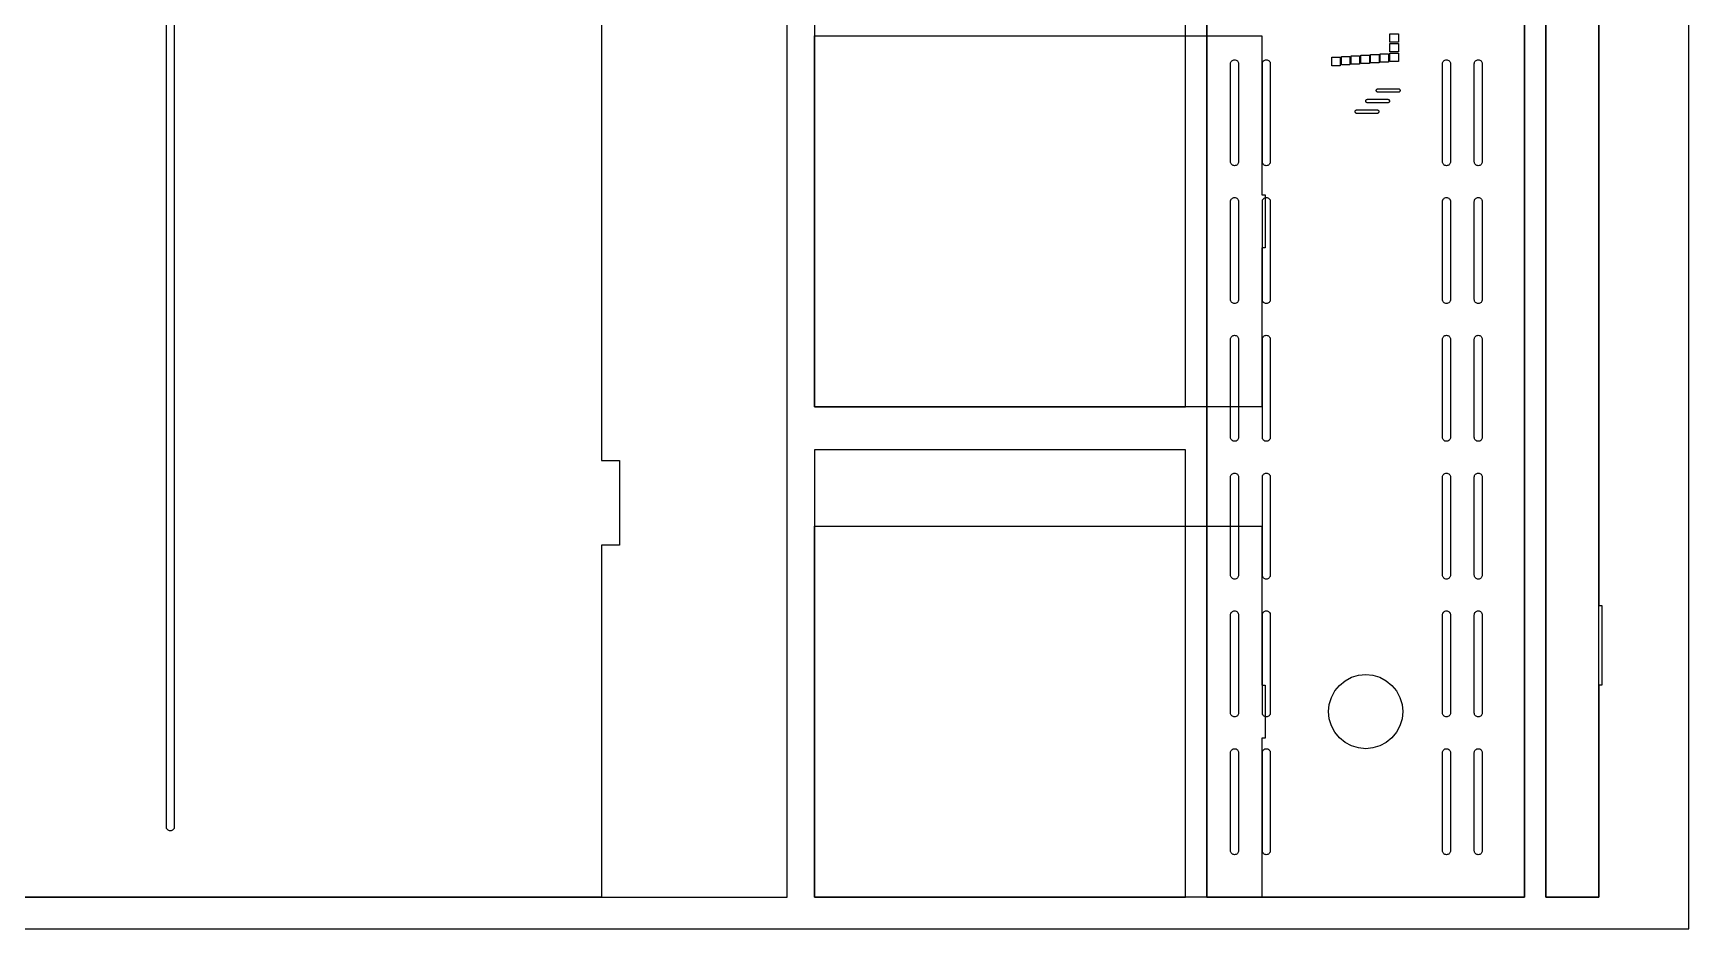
# Model space of a CAD drawing. Header units: millimetres. Extents: x 0 to 1250, y -63 to 3200.
# Drawn here: x 625 to 1250, y 0 to 338 of the extents above; entities that cross this region are included whole.
import ezdxf

# ---------------------------------------------------------------- set-up
doc = ezdxf.new("R2010")
doc.units = ezdxf.units.MM
for name, color, linetype in [('CUT', 7, 'Continuous'), ('NEST', 4, 'Continuous'), ('SHEET', 8, 'Continuous')]:
    doc.layers.add(name, color=color, linetype=linetype)

msp = doc.modelspace()

# ---------------------------------------------------------------- linework, layer by layer
at = {"layer": 'CUT'}
for points in [[(12, 909.6), (839.6, 909.6), (839.6, 776.8), (846.4, 776.8), (846.4, 744.8), (839.6, 744.8), (839.6, 476.8), (846.4, 476.8), (846.4, 444.8), (839.6, 444.8), (839.6, 176.8), (846.4, 176.8), (846.4, 144.8), (839.6, 144.8), (839.6, 12), (12, 12)], [(678.3, 883.1), (678.3, 38.5), (678.27, 38.21), (678.19, 37.93), (678.05, 37.67), (677.86, 37.44), (677.63, 37.25), (677.37, 37.11), (677.09, 37.03), (676.8, 37), (676.8, 37), (676.51, 37.03), (676.23, 37.11), (675.97, 37.25), (675.74, 37.44), (675.55, 37.67), (675.41, 37.93), (675.33, 38.21), (675.3, 38.5), (675.3, 883.1)]]:
    msp.add_lwpolyline(points, dxfattribs=at)
for points in [[(1068, 909.6), (1188, 909.6), (1188, 12), (1068, 12)], [(1196, 612), (1216, 612), (1216, 562), (1217.2, 562), (1217.2, 532), (1216, 532), (1216, 122), (1217.2, 122), (1217.2, 92), (1216, 92), (1216, 12), (1196, 12)], [(1137.12, 334.61), (1137.12, 337.81), (1140.33, 337.81), (1140.33, 334.61)], [(920, 337), (1088.8, 337), (1088.8, 277), (1090, 277), (1090, 257), (1088.8, 257), (1088.8, 197), (920, 197)], [(1137.12, 330.96), (1137.12, 334.16), (1140.33, 334.16), (1140.33, 330.96)], [(1077, 326.5), (1077.03, 326.79), (1077.11, 327.07), (1077.25, 327.33), (1077.44, 327.56), (1077.67, 327.75), (1077.93, 327.89), (1078.21, 327.97), (1078.5, 328), (1078.5, 328), (1078.79, 327.97), (1079.07, 327.89), (1079.33, 327.75), (1079.56, 327.56), (1079.75, 327.33), (1079.89, 327.07), (1079.97, 326.79), (1080, 326.5), (1080, 289.5), (1079.97, 289.21), (1079.89, 288.93), (1079.75, 288.67), (1079.56, 288.44), (1079.33, 288.25), (1079.07, 288.11), (1078.79, 288.03), (1078.5, 288), (1078.5, 288), (1078.21, 288.03), (1077.93, 288.11), (1077.67, 288.25), (1077.44, 288.44), (1077.25, 288.67), (1077.11, 288.93), (1077.03, 289.21), (1077, 289.5)], [(1089, 326.5), (1089.03, 326.79), (1089.11, 327.07), (1089.25, 327.33), (1089.44, 327.56), (1089.67, 327.75), (1089.93, 327.89), (1090.21, 327.97), (1090.5, 328), (1090.5, 328), (1090.79, 327.97), (1091.07, 327.89), (1091.33, 327.75), (1091.56, 327.56), (1091.75, 327.33), (1091.89, 327.07), (1091.97, 326.79), (1092, 326.5), (1092, 289.5), (1091.97, 289.21), (1091.89, 288.93), (1091.75, 288.67), (1091.56, 288.44), (1091.33, 288.25), (1091.07, 288.11), (1090.79, 288.03), (1090.5, 288), (1090.5, 288), (1090.21, 288.03), (1089.93, 288.11), (1089.67, 288.25), (1089.44, 288.44), (1089.25, 288.67), (1089.11, 288.93), (1089.03, 289.21), (1089, 289.5)], [(1115.22, 325.75), (1115.22, 328.95), (1118.42, 328.95), (1118.42, 325.75)], [(1118.88, 326.01), (1118.88, 329.21), (1122.08, 329.21), (1122.08, 326.01)], [(1122.53, 326.27), (1122.53, 329.47), (1125.72, 329.47), (1125.72, 326.27)], [(1126.17, 326.53), (1126.17, 329.73), (1129.38, 329.73), (1129.38, 326.53)], [(1129.83, 326.79), (1129.83, 329.99), (1133.03, 329.99), (1133.03, 326.79)], [(1133.47, 327.05), (1133.47, 330.25), (1136.67, 330.25), (1136.67, 327.05)], [(1137.12, 327.31), (1137.12, 330.51), (1140.33, 330.51), (1140.33, 327.31)], [(1157, 326.5), (1157.03, 326.79), (1157.11, 327.07), (1157.25, 327.33), (1157.44, 327.56), (1157.67, 327.75), (1157.93, 327.89), (1158.21, 327.97), (1158.5, 328), (1158.5, 328), (1158.79, 327.97), (1159.07, 327.89), (1159.33, 327.75), (1159.56, 327.56), (1159.75, 327.33), (1159.89, 327.07), (1159.97, 326.79), (1160, 326.5), (1160, 289.5), (1159.97, 289.21), (1159.89, 288.93), (1159.75, 288.67), (1159.56, 288.44), (1159.33, 288.25), (1159.07, 288.11), (1158.79, 288.03), (1158.5, 288), (1158.5, 288), (1158.21, 288.03), (1157.93, 288.11), (1157.67, 288.25), (1157.44, 288.44), (1157.25, 288.67), (1157.11, 288.93), (1157.03, 289.21), (1157, 289.5)], [(1169, 326.5), (1169.03, 326.79), (1169.11, 327.07), (1169.25, 327.33), (1169.44, 327.56), (1169.67, 327.75), (1169.93, 327.89), (1170.21, 327.97), (1170.5, 328), (1170.5, 328), (1170.79, 327.97), (1171.07, 327.89), (1171.33, 327.75), (1171.56, 327.56), (1171.75, 327.33), (1171.89, 327.07), (1171.97, 326.79), (1172, 326.5), (1172, 289.5), (1171.97, 289.21), (1171.89, 288.93), (1171.75, 288.67), (1171.56, 288.44), (1171.33, 288.25), (1171.07, 288.11), (1170.79, 288.03), (1170.5, 288), (1170.5, 288), (1170.21, 288.03), (1169.93, 288.11), (1169.67, 288.25), (1169.44, 288.44), (1169.25, 288.67), (1169.11, 288.93), (1169.03, 289.21), (1169, 289.5)], [(1128, 312.4), (1128.01, 312.53), (1128.05, 312.65), (1128.11, 312.76), (1128.19, 312.86), (1128.29, 312.94), (1128.4, 313), (1128.52, 313.04), (1128.65, 313.05), (1136.35, 313.05), (1136.48, 313.04), (1136.6, 313), (1136.71, 312.94), (1136.81, 312.86), (1136.89, 312.76), (1136.95, 312.65), (1136.99, 312.53), (1137, 312.4), (1137, 312.4), (1136.99, 312.27), (1136.95, 312.15), (1136.89, 312.04), (1136.81, 311.94), (1136.71, 311.86), (1136.6, 311.8), (1136.48, 311.76), (1136.35, 311.75), (1128.65, 311.75), (1128.52, 311.76), (1128.4, 311.8), (1128.29, 311.86), (1128.19, 311.94), (1128.11, 312.04), (1128.05, 312.15), (1128.01, 312.27), (1128, 312.4)], [(1132, 316.4), (1132.01, 316.53), (1132.05, 316.65), (1132.11, 316.76), (1132.19, 316.86), (1132.29, 316.94), (1132.4, 317), (1132.52, 317.04), (1132.65, 317.05), (1140.35, 317.05), (1140.48, 317.04), (1140.6, 317), (1140.71, 316.94), (1140.81, 316.86), (1140.89, 316.76), (1140.95, 316.65), (1140.99, 316.53), (1141, 316.4), (1141, 316.4), (1140.99, 316.27), (1140.95, 316.15), (1140.89, 316.04), (1140.81, 315.94), (1140.71, 315.86), (1140.6, 315.8), (1140.48, 315.76), (1140.35, 315.75), (1132.65, 315.75), (1132.52, 315.76), (1132.4, 315.8), (1132.29, 315.86), (1132.19, 315.94), (1132.11, 316.04), (1132.05, 316.15), (1132.01, 316.27), (1132, 316.4)], [(1124, 308.4), (1124.01, 308.53), (1124.05, 308.65), (1124.11, 308.76), (1124.19, 308.86), (1124.29, 308.94), (1124.4, 309), (1124.52, 309.04), (1124.65, 309.05), (1132.35, 309.05), (1132.48, 309.04), (1132.6, 309), (1132.71, 308.94), (1132.81, 308.86), (1132.89, 308.76), (1132.95, 308.65), (1132.99, 308.53), (1133, 308.4), (1133, 308.4), (1132.99, 308.27), (1132.95, 308.15), (1132.89, 308.04), (1132.81, 307.94), (1132.71, 307.86), (1132.6, 307.8), (1132.48, 307.76), (1132.35, 307.75), (1124.65, 307.75), (1124.52, 307.76), (1124.4, 307.8), (1124.29, 307.86), (1124.19, 307.94), (1124.11, 308.04), (1124.05, 308.15), (1124.01, 308.27), (1124, 308.4)], [(1077, 274.5), (1077.03, 274.79), (1077.11, 275.07), (1077.25, 275.33), (1077.44, 275.56), (1077.67, 275.75), (1077.93, 275.89), (1078.21, 275.97), (1078.5, 276), (1078.5, 276), (1078.79, 275.97), (1079.07, 275.89), (1079.33, 275.75), (1079.56, 275.56), (1079.75, 275.33), (1079.89, 275.07), (1079.97, 274.79), (1080, 274.5), (1080, 237.5), (1079.97, 237.21), (1079.89, 236.93), (1079.75, 236.67), (1079.56, 236.44), (1079.33, 236.25), (1079.07, 236.11), (1078.79, 236.03), (1078.5, 236), (1078.5, 236), (1078.21, 236.03), (1077.93, 236.11), (1077.67, 236.25), (1077.44, 236.44), (1077.25, 236.67), (1077.11, 236.93), (1077.03, 237.21), (1077, 237.5)], [(1089, 274.5), (1089.03, 274.79), (1089.11, 275.07), (1089.25, 275.33), (1089.44, 275.56), (1089.67, 275.75), (1089.93, 275.89), (1090.21, 275.97), (1090.5, 276), (1090.5, 276), (1090.79, 275.97), (1091.07, 275.89), (1091.33, 275.75), (1091.56, 275.56), (1091.75, 275.33), (1091.89, 275.07), (1091.97, 274.79), (1092, 274.5), (1092, 237.5), (1091.97, 237.21), (1091.89, 236.93), (1091.75, 236.67), (1091.56, 236.44), (1091.33, 236.25), (1091.07, 236.11), (1090.79, 236.03), (1090.5, 236), (1090.5, 236), (1090.21, 236.03), (1089.93, 236.11), (1089.67, 236.25), (1089.44, 236.44), (1089.25, 236.67), (1089.11, 236.93), (1089.03, 237.21), (1089, 237.5)], [(1157, 274.5), (1157.03, 274.79), (1157.11, 275.07), (1157.25, 275.33), (1157.44, 275.56), (1157.67, 275.75), (1157.93, 275.89), (1158.21, 275.97), (1158.5, 276), (1158.5, 276), (1158.79, 275.97), (1159.07, 275.89), (1159.33, 275.75), (1159.56, 275.56), (1159.75, 275.33), (1159.89, 275.07), (1159.97, 274.79), (1160, 274.5), (1160, 237.5), (1159.97, 237.21), (1159.89, 236.93), (1159.75, 236.67), (1159.56, 236.44), (1159.33, 236.25), (1159.07, 236.11), (1158.79, 236.03), (1158.5, 236), (1158.5, 236), (1158.21, 236.03), (1157.93, 236.11), (1157.67, 236.25), (1157.44, 236.44), (1157.25, 236.67), (1157.11, 236.93), (1157.03, 237.21), (1157, 237.5)], [(1169, 274.5), (1169.03, 274.79), (1169.11, 275.07), (1169.25, 275.33), (1169.44, 275.56), (1169.67, 275.75), (1169.93, 275.89), (1170.21, 275.97), (1170.5, 276), (1170.5, 276), (1170.79, 275.97), (1171.07, 275.89), (1171.33, 275.75), (1171.56, 275.56), (1171.75, 275.33), (1171.89, 275.07), (1171.97, 274.79), (1172, 274.5), (1172, 237.5), (1171.97, 237.21), (1171.89, 236.93), (1171.75, 236.67), (1171.56, 236.44), (1171.33, 236.25), (1171.07, 236.11), (1170.79, 236.03), (1170.5, 236), (1170.5, 236), (1170.21, 236.03), (1169.93, 236.11), (1169.67, 236.25), (1169.44, 236.44), (1169.25, 236.67), (1169.11, 236.93), (1169.03, 237.21), (1169, 237.5)], [(1077, 222.5), (1077.03, 222.79), (1077.11, 223.07), (1077.25, 223.33), (1077.44, 223.56), (1077.67, 223.75), (1077.93, 223.89), (1078.21, 223.97), (1078.5, 224), (1078.5, 224), (1078.79, 223.97), (1079.07, 223.89), (1079.33, 223.75), (1079.56, 223.56), (1079.75, 223.33), (1079.89, 223.07), (1079.97, 222.79), (1080, 222.5), (1080, 185.5), (1079.97, 185.21), (1079.89, 184.93), (1079.75, 184.67), (1079.56, 184.44), (1079.33, 184.25), (1079.07, 184.11), (1078.79, 184.03), (1078.5, 184), (1078.5, 184), (1078.21, 184.03), (1077.93, 184.11), (1077.67, 184.25), (1077.44, 184.44), (1077.25, 184.67), (1077.11, 184.93), (1077.03, 185.21), (1077, 185.5)], [(1089, 222.5), (1089.03, 222.79), (1089.11, 223.07), (1089.25, 223.33), (1089.44, 223.56), (1089.67, 223.75), (1089.93, 223.89), (1090.21, 223.97), (1090.5, 224), (1090.5, 224), (1090.79, 223.97), (1091.07, 223.89), (1091.33, 223.75), (1091.56, 223.56), (1091.75, 223.33), (1091.89, 223.07), (1091.97, 222.79), (1092, 222.5), (1092, 185.5), (1091.97, 185.21), (1091.89, 184.93), (1091.75, 184.67), (1091.56, 184.44), (1091.33, 184.25), (1091.07, 184.11), (1090.79, 184.03), (1090.5, 184), (1090.5, 184), (1090.21, 184.03), (1089.93, 184.11), (1089.67, 184.25), (1089.44, 184.44), (1089.25, 184.67), (1089.11, 184.93), (1089.03, 185.21), (1089, 185.5)], [(1157, 222.5), (1157.03, 222.79), (1157.11, 223.07), (1157.25, 223.33), (1157.44, 223.56), (1157.67, 223.75), (1157.93, 223.89), (1158.21, 223.97), (1158.5, 224), (1158.5, 224), (1158.79, 223.97), (1159.07, 223.89), (1159.33, 223.75), (1159.56, 223.56), (1159.75, 223.33), (1159.89, 223.07), (1159.97, 222.79), (1160, 222.5), (1160, 185.5), (1159.97, 185.21), (1159.89, 184.93), (1159.75, 184.67), (1159.56, 184.44), (1159.33, 184.25), (1159.07, 184.11), (1158.79, 184.03), (1158.5, 184), (1158.5, 184), (1158.21, 184.03), (1157.93, 184.11), (1157.67, 184.25), (1157.44, 184.44), (1157.25, 184.67), (1157.11, 184.93), (1157.03, 185.21), (1157, 185.5)], [(1169, 222.5), (1169.03, 222.79), (1169.11, 223.07), (1169.25, 223.33), (1169.44, 223.56), (1169.67, 223.75), (1169.93, 223.89), (1170.21, 223.97), (1170.5, 224), (1170.5, 224), (1170.79, 223.97), (1171.07, 223.89), (1171.33, 223.75), (1171.56, 223.56), (1171.75, 223.33), (1171.89, 223.07), (1171.97, 222.79), (1172, 222.5), (1172, 185.5), (1171.97, 185.21), (1171.89, 184.93), (1171.75, 184.67), (1171.56, 184.44), (1171.33, 184.25), (1171.07, 184.11), (1170.79, 184.03), (1170.5, 184), (1170.5, 184), (1170.21, 184.03), (1169.93, 184.11), (1169.67, 184.25), (1169.44, 184.44), (1169.25, 184.67), (1169.11, 184.93), (1169.03, 185.21), (1169, 185.5)], [(1077, 170.5), (1077.03, 170.79), (1077.11, 171.07), (1077.25, 171.33), (1077.44, 171.56), (1077.67, 171.75), (1077.93, 171.89), (1078.21, 171.97), (1078.5, 172), (1078.5, 172), (1078.79, 171.97), (1079.07, 171.89), (1079.33, 171.75), (1079.56, 171.56), (1079.75, 171.33), (1079.89, 171.07), (1079.97, 170.79), (1080, 170.5), (1080, 133.5), (1079.97, 133.21), (1079.89, 132.93), (1079.75, 132.67), (1079.56, 132.44), (1079.33, 132.25), (1079.07, 132.11), (1078.79, 132.03), (1078.5, 132), (1078.5, 132), (1078.21, 132.03), (1077.93, 132.11), (1077.67, 132.25), (1077.44, 132.44), (1077.25, 132.67), (1077.11, 132.93), (1077.03, 133.21), (1077, 133.5)], [(1089, 170.5), (1089.03, 170.79), (1089.11, 171.07), (1089.25, 171.33), (1089.44, 171.56), (1089.67, 171.75), (1089.93, 171.89), (1090.21, 171.97), (1090.5, 172), (1090.5, 172), (1090.79, 171.97), (1091.07, 171.89), (1091.33, 171.75), (1091.56, 171.56), (1091.75, 171.33), (1091.89, 171.07), (1091.97, 170.79), (1092, 170.5), (1092, 133.5), (1091.97, 133.21), (1091.89, 132.93), (1091.75, 132.67), (1091.56, 132.44), (1091.33, 132.25), (1091.07, 132.11), (1090.79, 132.03), (1090.5, 132), (1090.5, 132), (1090.21, 132.03), (1089.93, 132.11), (1089.67, 132.25), (1089.44, 132.44), (1089.25, 132.67), (1089.11, 132.93), (1089.03, 133.21), (1089, 133.5)], [(1157, 170.5), (1157.03, 170.79), (1157.11, 171.07), (1157.25, 171.33), (1157.44, 171.56), (1157.67, 171.75), (1157.93, 171.89), (1158.21, 171.97), (1158.5, 172), (1158.5, 172), (1158.79, 171.97), (1159.07, 171.89), (1159.33, 171.75), (1159.56, 171.56), (1159.75, 171.33), (1159.89, 171.07), (1159.97, 170.79), (1160, 170.5), (1160, 133.5), (1159.97, 133.21), (1159.89, 132.93), (1159.75, 132.67), (1159.56, 132.44), (1159.33, 132.25), (1159.07, 132.11), (1158.79, 132.03), (1158.5, 132), (1158.5, 132), (1158.21, 132.03), (1157.93, 132.11), (1157.67, 132.25), (1157.44, 132.44), (1157.25, 132.67), (1157.11, 132.93), (1157.03, 133.21), (1157, 133.5)], [(1169, 170.5), (1169.03, 170.79), (1169.11, 171.07), (1169.25, 171.33), (1169.44, 171.56), (1169.67, 171.75), (1169.93, 171.89), (1170.21, 171.97), (1170.5, 172), (1170.5, 172), (1170.79, 171.97), (1171.07, 171.89), (1171.33, 171.75), (1171.56, 171.56), (1171.75, 171.33), (1171.89, 171.07), (1171.97, 170.79), (1172, 170.5), (1172, 133.5), (1171.97, 133.21), (1171.89, 132.93), (1171.75, 132.67), (1171.56, 132.44), (1171.33, 132.25), (1171.07, 132.11), (1170.79, 132.03), (1170.5, 132), (1170.5, 132), (1170.21, 132.03), (1169.93, 132.11), (1169.67, 132.25), (1169.44, 132.44), (1169.25, 132.67), (1169.11, 132.93), (1169.03, 133.21), (1169, 133.5)], [(920, 152), (1088.8, 152), (1088.8, 92), (1090, 92), (1090, 72), (1088.8, 72), (1088.8, 12), (920, 12)], [(1077, 118.5), (1077.03, 118.79), (1077.11, 119.07), (1077.25, 119.33), (1077.44, 119.56), (1077.67, 119.75), (1077.93, 119.89), (1078.21, 119.97), (1078.5, 120), (1078.5, 120), (1078.79, 119.97), (1079.07, 119.89), (1079.33, 119.75), (1079.56, 119.56), (1079.75, 119.33), (1079.89, 119.07), (1079.97, 118.79), (1080, 118.5), (1080, 81.5), (1079.97, 81.21), (1079.89, 80.93), (1079.75, 80.67), (1079.56, 80.44), (1079.33, 80.25), (1079.07, 80.11), (1078.79, 80.03), (1078.5, 80), (1078.5, 80), (1078.21, 80.03), (1077.93, 80.11), (1077.67, 80.25), (1077.44, 80.44), (1077.25, 80.67), (1077.11, 80.93), (1077.03, 81.21), (1077, 81.5)], [(1089, 118.5), (1089.03, 118.79), (1089.11, 119.07), (1089.25, 119.33), (1089.44, 119.56), (1089.67, 119.75), (1089.93, 119.89), (1090.21, 119.97), (1090.5, 120), (1090.5, 120), (1090.79, 119.97), (1091.07, 119.89), (1091.33, 119.75), (1091.56, 119.56), (1091.75, 119.33), (1091.89, 119.07), (1091.97, 118.79), (1092, 118.5), (1092, 81.5), (1091.97, 81.21), (1091.89, 80.93), (1091.75, 80.67), (1091.56, 80.44), (1091.33, 80.25), (1091.07, 80.11), (1090.79, 80.03), (1090.5, 80), (1090.5, 80), (1090.21, 80.03), (1089.93, 80.11), (1089.67, 80.25), (1089.44, 80.44), (1089.25, 80.67), (1089.11, 80.93), (1089.03, 81.21), (1089, 81.5)], [(1157, 118.5), (1157.03, 118.79), (1157.11, 119.07), (1157.25, 119.33), (1157.44, 119.56), (1157.67, 119.75), (1157.93, 119.89), (1158.21, 119.97), (1158.5, 120), (1158.5, 120), (1158.79, 119.97), (1159.07, 119.89), (1159.33, 119.75), (1159.56, 119.56), (1159.75, 119.33), (1159.89, 119.07), (1159.97, 118.79), (1160, 118.5), (1160, 81.5), (1159.97, 81.21), (1159.89, 80.93), (1159.75, 80.67), (1159.56, 80.44), (1159.33, 80.25), (1159.07, 80.11), (1158.79, 80.03), (1158.5, 80), (1158.5, 80), (1158.21, 80.03), (1157.93, 80.11), (1157.67, 80.25), (1157.44, 80.44), (1157.25, 80.67), (1157.11, 80.93), (1157.03, 81.21), (1157, 81.5)], [(1169, 118.5), (1169.03, 118.79), (1169.11, 119.07), (1169.25, 119.33), (1169.44, 119.56), (1169.67, 119.75), (1169.93, 119.89), (1170.21, 119.97), (1170.5, 120), (1170.5, 120), (1170.79, 119.97), (1171.07, 119.89), (1171.33, 119.75), (1171.56, 119.56), (1171.75, 119.33), (1171.89, 119.07), (1171.97, 118.79), (1172, 118.5), (1172, 81.5), (1171.97, 81.21), (1171.89, 80.93), (1171.75, 80.67), (1171.56, 80.44), (1171.33, 80.25), (1171.07, 80.11), (1170.79, 80.03), (1170.5, 80), (1170.5, 80), (1170.21, 80.03), (1169.93, 80.11), (1169.67, 80.25), (1169.44, 80.44), (1169.25, 80.67), (1169.11, 80.93), (1169.03, 81.21), (1169, 81.5)], [(1128, 96), (1130.73, 95.73), (1133.36, 94.93), (1135.78, 93.64), (1137.9, 91.9), (1139.64, 89.78), (1140.93, 87.36), (1141.73, 84.73), (1142, 82), (1141.73, 79.27), (1140.93, 76.64), (1139.64, 74.22), (1137.9, 72.1), (1135.78, 70.36), (1133.36, 69.07), (1130.73, 68.27), (1128, 68), (1125.27, 68.27), (1122.64, 69.07), (1120.22, 70.36), (1118.1, 72.1), (1116.36, 74.22), (1115.07, 76.64), (1114.27, 79.27), (1114, 82), (1114.27, 84.73), (1115.07, 87.36), (1116.36, 89.78), (1118.1, 91.9), (1120.22, 93.64), (1122.64, 94.93), (1125.27, 95.73)], [(1077, 66.5), (1077.03, 66.79), (1077.11, 67.07), (1077.25, 67.33), (1077.44, 67.56), (1077.67, 67.75), (1077.93, 67.89), (1078.21, 67.97), (1078.5, 68), (1078.5, 68), (1078.79, 67.97), (1079.07, 67.89), (1079.33, 67.75), (1079.56, 67.56), (1079.75, 67.33), (1079.89, 67.07), (1079.97, 66.79), (1080, 66.5), (1080, 29.5), (1079.97, 29.21), (1079.89, 28.93), (1079.75, 28.67), (1079.56, 28.44), (1079.33, 28.25), (1079.07, 28.11), (1078.79, 28.03), (1078.5, 28), (1078.5, 28), (1078.21, 28.03), (1077.93, 28.11), (1077.67, 28.25), (1077.44, 28.44), (1077.25, 28.67), (1077.11, 28.93), (1077.03, 29.21), (1077, 29.5)], [(1089, 66.5), (1089.03, 66.79), (1089.11, 67.07), (1089.25, 67.33), (1089.44, 67.56), (1089.67, 67.75), (1089.93, 67.89), (1090.21, 67.97), (1090.5, 68), (1090.5, 68), (1090.79, 67.97), (1091.07, 67.89), (1091.33, 67.75), (1091.56, 67.56), (1091.75, 67.33), (1091.89, 67.07), (1091.97, 66.79), (1092, 66.5), (1092, 29.5), (1091.97, 29.21), (1091.89, 28.93), (1091.75, 28.67), (1091.56, 28.44), (1091.33, 28.25), (1091.07, 28.11), (1090.79, 28.03), (1090.5, 28), (1090.5, 28), (1090.21, 28.03), (1089.93, 28.11), (1089.67, 28.25), (1089.44, 28.44), (1089.25, 28.67), (1089.11, 28.93), (1089.03, 29.21), (1089, 29.5)], [(1157, 66.5), (1157.03, 66.79), (1157.11, 67.07), (1157.25, 67.33), (1157.44, 67.56), (1157.67, 67.75), (1157.93, 67.89), (1158.21, 67.97), (1158.5, 68), (1158.5, 68), (1158.79, 67.97), (1159.07, 67.89), (1159.33, 67.75), (1159.56, 67.56), (1159.75, 67.33), (1159.89, 67.07), (1159.97, 66.79), (1160, 66.5), (1160, 29.5), (1159.97, 29.21), (1159.89, 28.93), (1159.75, 28.67), (1159.56, 28.44), (1159.33, 28.25), (1159.07, 28.11), (1158.79, 28.03), (1158.5, 28), (1158.5, 28), (1158.21, 28.03), (1157.93, 28.11), (1157.67, 28.25), (1157.44, 28.44), (1157.25, 28.67), (1157.11, 28.93), (1157.03, 29.21), (1157, 29.5)], [(1169, 66.5), (1169.03, 66.79), (1169.11, 67.07), (1169.25, 67.33), (1169.44, 67.56), (1169.67, 67.75), (1169.93, 67.89), (1170.21, 67.97), (1170.5, 68), (1170.5, 68), (1170.79, 67.97), (1171.07, 67.89), (1171.33, 67.75), (1171.56, 67.56), (1171.75, 67.33), (1171.89, 67.07), (1171.97, 66.79), (1172, 66.5), (1172, 29.5), (1171.97, 29.21), (1171.89, 28.93), (1171.75, 28.67), (1171.56, 28.44), (1171.33, 28.25), (1171.07, 28.11), (1170.79, 28.03), (1170.5, 28), (1170.5, 28), (1170.21, 28.03), (1169.93, 28.11), (1169.67, 28.25), (1169.44, 28.44), (1169.25, 28.67), (1169.11, 28.93), (1169.03, 29.21), (1169, 29.5)]]:
    msp.add_lwpolyline(points, close=True, dxfattribs=at)
at = {"layer": 'NEST'}
for points in [[(1068, 12), (1188, 12), (1188, 909.6), (1068, 909.6)], [(12, 12), (909.6, 12), (909.6, 839.6), (12, 839.6)], [(1196, 12), (1216, 12), (1216, 612), (1196, 612)], [(920, 197), (1060, 197), (1060, 365.8), (920, 365.8)], [(920, 12), (1060, 12), (1060, 180.8), (920, 180.8)]]:
    msp.add_lwpolyline(points, close=True, dxfattribs=at)
at = {"layer": 'SHEET'}
msp.add_lwpolyline([(0, 0), (1250, 0), (1250, 2500), (0, 2500)], close=True, dxfattribs=at)

doc.saveas('drawing.dxf')
